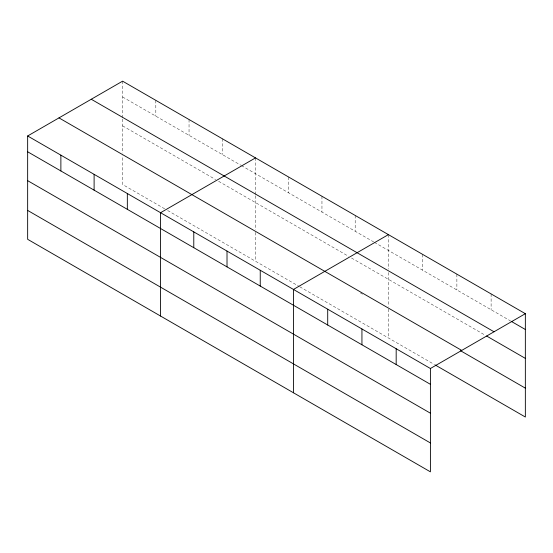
<?xml version="1.0" encoding="UTF-8"?>
<svg xmlns="http://www.w3.org/2000/svg" width="553" height="553" viewBox="0 0 553 553"><rect width="100%" height="100%" fill="white"/><g stroke="black" fill="none" stroke-linecap="round" stroke-linejoin="round"><path stroke-width="0.41" stroke-dasharray="2.77 2.07" d="M122.593 96.969L240.735 165.174M241.474 165.603L373.641 241.91M374.381 242.338L510.467 320.906M122.593 125.849L215.629 179.566M218.58 181.273L348.542 256.302M351.494 258.009L485.161 335.18M360.356 292.883L362.568 294.161M164.676 208.792L122.593 184.495L122.593 155.607M167.635 210.499L299.069 286.385M299.802 286.807L434.554 364.607M491.112 293.926L491.112 309.735M456.882 274.164L456.882 289.966M422.644 254.394L422.644 270.203M388.413 234.631L388.413 269.124M388.413 272.525L388.413 306.528M388.413 309.079L388.413 337.966M355.185 215.449L355.185 231.251M321.957 196.267L321.957 212.069M288.728 177.078L288.728 192.886M255.5 157.895L255.5 194.939M255.5 195.79L255.5 229.792M255.5 232.343L255.5 261.23M222.271 138.713L222.271 154.515M189.043 119.531L189.043 135.333M155.822 100.342L155.822 116.151M122.593 81.16L122.593 118.204M122.593 119.054L122.593 153.057"/><path stroke-width="0.83" d="M27.65 135.976L430.407 368.505L430.407 471.84L27.65 239.311L27.65 135.976L122.593 81.16L525.35 313.689L525.35 417.024L435.301 365.035M255.5 157.895L160.564 212.711L160.564 316.046M388.413 234.631L293.47 289.447L293.47 392.775M430.407 368.505L525.35 313.689M511.207 321.334L525.35 329.498M91.259 99.25L494.023 331.779M486.647 336.037L525.35 358.379M58.977 117.886L461.741 350.415M460.601 350.761L525.35 388.144M27.65 151.778L430.407 384.314M27.65 180.665L430.407 413.195M27.65 210.423L430.407 442.953M396.176 348.743L396.176 364.545M361.939 328.973L361.939 344.782M327.708 309.21L327.708 325.019M260.242 270.258L260.242 286.067M227.013 251.076L227.013 266.885M193.785 231.894L193.785 247.703M127.335 193.529L127.335 209.331M94.107 174.34L94.107 190.149M60.878 155.158L60.878 170.967"/></g></svg>
